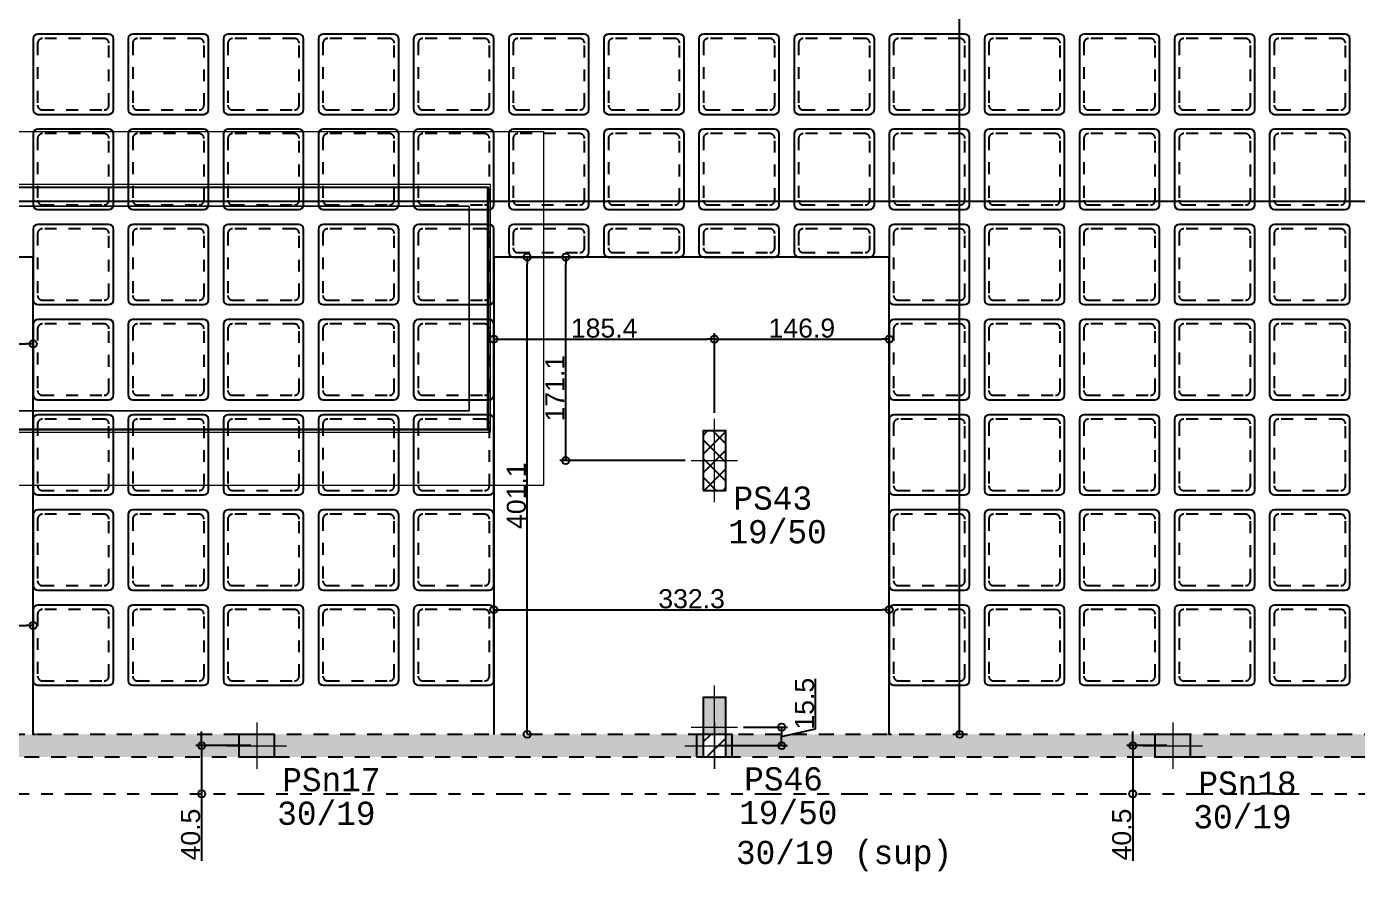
# Model space of a CAD drawing. Header units: millimetres. Extents: x -967 to 563, y -1588 to 506.
# Drawn here: x 81.27 to 92.46, y -262.24 to -255.15 of the extents above; entities that cross this region are included whole.
import ezdxf

# ---------------------------------------------------------------- set-up
doc = ezdxf.new("R2010")
doc.units = ezdxf.units.MM
for name, pattern in [('CYPE_RAYAPUNTOPUNTO', [0.45, 0.225, -0.075, 0, -0.075, 0, -0.075]), ('DASHDOT', [1, 0.5, -0.25, 0, -0.25]), ('ESTILO_TQS_0001', [1, 0.7, -0.3]), ('HIDDEN2', [0.1875, 0.125, -0.0625])]:
    doc.linetypes.add(name, pattern=pattern)
for name, color, linetype, lineweight in [('0017-PAI-PE-001-IMP-R02$0$Modelos genéricos', 252, 'Continuous', 5), ('0017-PAI-PE-001-IMP-R02$0$Paredes', 252, 'Continuous', 5), ('0017-PAI-PE-001-IMP-R02$0$Pisos', 252, 'Continuous', 5), ('PILAR_EIXOS', 1, 'Continuous', 0)]:
    doc.layers.add(name, color=color, linetype=linetype, lineweight=lineweight)
for name, color, linetype in [('1', 5, 'Continuous'), ('12', 4, 'Continuous'), ('2', 2, 'Continuous'), ('208', 13, 'Continuous'), ('251', 5, 'Continuous'), ('252', 153, 'ESTILO_TQS_0001'), ('347-XXXX-ARQ-BASE-013-IMPLANTAÇÃO$0$_XREF PAI', 252, 'Continuous'), ('4', 2, 'Continuous'), ('9', 7, 'Continuous'), ('A_htc_alv', 7, 'Continuous'), ('COTAS', 1, 'Continuous'), ('EIXOS', 8, 'DASHDOT')]:
    doc.layers.add(name, color=color, linetype=linetype)
doc.styles.add('ARIAL', font='arial.ttf')
doc.styles.add('TQS_LUCIDA_CONSOLE', font='lucon.TTF')
doc.dimstyles.new('AVILLA 100 2', dxfattribs={"dimtxt": 0.16, "dimasz": 0.06, "dimexe": 0.05, "dimexo": 0.05, "dimgap": 0.01, "dimtad": 3, "dimdec": 1, "dimlfac": 100, "dimzin": 9, "dimdsep": 46, "dimtxsty": 'ARIAL', "dimblk": 'ORIGIN', "dimcen": 1.5, "dimclrd": 10, "dimclre": 10, "dimclrt": 7, "dimadec": 0, "dimazin": 0, "dimtfac": 1, "dimtdec": 1, "dimtmove": 0, "dimatfit": 1, "dimfxl": 1, "dimarcsym": 0})

# ---------------------------------------------------------------- blocks, each defined once
blk = doc.blocks.new('_VAONER063700637000750007500')
at = {"layer": '251', "color": 8}
for p, q in [((29.725, 33.725), (-29.725, 33.725)), ((-33.725, 29.725), (-33.725, -29.725)), ((33.725, -29.725), (33.725, 29.725)), ((-29.725, -33.725), (29.725, -33.725))]:
    blk.add_line(p, q, dxfattribs=at)
for centre, start, end in [((-29.725, 29.725), 90, 180), ((29.725, 29.725), 0, 90), ((-29.725, -29.725), 180, 270), ((29.725, -29.725), 270, 0)]:
    blk.add_arc(centre, 4, start, end, dxfattribs=at)
at = {"layer": '252', "color": 8}
for p, q in [((-29.975, 25.975), (-29.975, -25.975)), ((25.975, 29.975), (-25.975, 29.975)), ((29.975, -25.975), (29.975, 25.975)), ((-25.975, -29.975), (25.975, -29.975))]:
    blk.add_line(p, q, dxfattribs=at)
for centre, start, end in [((-25.975, 25.975), 90, 180), ((25.975, 25.975), 0, 90), ((-25.975, -25.975), 180, 270), ((25.975, -25.975), 270, 0)]:
    blk.add_arc(centre, 4, start, end, dxfattribs=at)
blk = doc.blocks.new('_VAONER063700237000750007500')
at = {"layer": '251', "color": 8}
for p, q in [((29.725, 13.725), (-29.725, 13.725)), ((-33.725, 9.725), (-33.725, -9.725)), ((33.725, -9.725), (33.725, 9.725)), ((-29.725, -13.725), (29.725, -13.725))]:
    blk.add_line(p, q, dxfattribs=at)
for centre, start, end in [((-29.725, 9.725), 90, 180), ((29.725, 9.725), 0, 90), ((-29.725, -9.725), 180, 270), ((29.725, -9.725), 270, 0)]:
    blk.add_arc(centre, 4, start, end, dxfattribs=at)
at = {"layer": '252', "color": 8}
for p, q in [((-29.975, 5.975), (-29.975, -5.975)), ((25.975, 9.975), (-25.975, 9.975)), ((29.975, -5.975), (29.975, 5.975)), ((-25.975, -9.975), (25.975, -9.975))]:
    blk.add_line(p, q, dxfattribs=at)
for centre, start, end in [((-25.975, 5.975), 90, 180), ((25.975, 5.975), 0, 90), ((-25.975, -5.975), 180, 270), ((25.975, -5.975), 270, 0)]:
    blk.add_arc(centre, 4, start, end, dxfattribs=at)
blk = doc.blocks.new('NERVURADA TÉRREO 1 MODELO 2 (LO) R0')
at = {"layer": '208', "xscale": 0.01, "yscale": 0.01, "zscale": 0.01}
for name, p in [('_VAONER063700637000750007500', (753.84, -768.713)), ('_VAONER063700637000750007500', (754.639, -768.713)), ('_VAONER063700637000750007500', (755.439, -768.713)), ('_VAONER063700637000750007500', (756.238, -768.713)), ('_VAONER063700637000750007500', (757.038, -768.713)), ('_VAONER063700637000750007500', (757.837, -768.713)), ('_VAONER063700637000750007500', (758.637, -768.713)), ('_VAONER063700637000750007500', (759.436, -768.713)), ('_VAONER063700637000750007500', (760.236, -768.713)), ('_VAONER063700637000750007500', (761.035, -768.713)), ('_VAONER063700637000750007500', (761.835, -768.713)), ('_VAONER063700637000750007500', (762.634, -768.713)), ('_VAONER063700637000750007500', (763.434, -768.713)), ('_VAONER063700637000750007500', (764.233, -768.713)), ('_VAONER063700637000750007500', (753.84, -769.512)), ('_VAONER063700637000750007500', (754.639, -769.512)), ('_VAONER063700637000750007500', (755.439, -769.512)), ('_VAONER063700637000750007500', (756.238, -769.512)), ('_VAONER063700637000750007500', (757.038, -769.512)), ('_VAONER063700637000750007500', (757.837, -769.512)), ('_VAONER063700637000750007500', (758.637, -769.512)), ('_VAONER063700637000750007500', (759.436, -769.512)), ('_VAONER063700637000750007500', (760.236, -769.512)), ('_VAONER063700637000750007500', (761.035, -769.512)), ('_VAONER063700637000750007500', (761.835, -769.512)), ('_VAONER063700637000750007500', (762.634, -769.512)), ('_VAONER063700637000750007500', (763.434, -769.512)), ('_VAONER063700637000750007500', (764.233, -769.512)), ('_VAONER063700637000750007500', (753.84, -770.312)), ('_VAONER063700637000750007500', (754.639, -770.312)), ('_VAONER063700637000750007500', (755.439, -770.312)), ('_VAONER063700637000750007500', (756.238, -770.312)), ('_VAONER063700637000750007500', (757.038, -770.312)), ('_VAONER063700237000750007500', (757.837, -770.112)), ('_VAONER063700237000750007500', (758.637, -770.112)), ('_VAONER063700237000750007500', (759.436, -770.112)), ('_VAONER063700237000750007500', (760.236, -770.112)), ('_VAONER063700637000750007500', (761.035, -770.312)), ('_VAONER063700637000750007500', (761.835, -770.312)), ('_VAONER063700637000750007500', (762.634, -770.312)), ('_VAONER063700637000750007500', (763.434, -770.312)), ('_VAONER063700637000750007500', (764.233, -770.312)), ('_VAONER063700637000750007500', (753.84, -771.111)), ('_VAONER063700637000750007500', (754.639, -771.111)), ('_VAONER063700637000750007500', (755.439, -771.111)), ('_VAONER063700637000750007500', (756.238, -771.111)), ('_VAONER063700637000750007500', (757.038, -771.111)), ('_VAONER063700637000750007500', (761.035, -771.111)), ('_VAONER063700637000750007500', (761.835, -771.111)), ('_VAONER063700637000750007500', (762.634, -771.111)), ('_VAONER063700637000750007500', (763.434, -771.111)), ('_VAONER063700637000750007500', (764.233, -771.111)), ('_VAONER063700637000750007500', (753.84, -771.911)), ('_VAONER063700637000750007500', (754.639, -771.911)), ('_VAONER063700637000750007500', (755.439, -771.911)), ('_VAONER063700637000750007500', (756.238, -771.911)), ('_VAONER063700637000750007500', (757.038, -771.911)), ('_VAONER063700637000750007500', (761.035, -771.911)), ('_VAONER063700637000750007500', (761.835, -771.911)), ('_VAONER063700637000750007500', (762.634, -771.911)), ('_VAONER063700637000750007500', (763.434, -771.911)), ('_VAONER063700637000750007500', (764.233, -771.911)), ('_VAONER063700637000750007500', (753.84, -772.71)), ('_VAONER063700637000750007500', (754.639, -772.71)), ('_VAONER063700637000750007500', (755.439, -772.71)), ('_VAONER063700637000750007500', (756.238, -772.71)), ('_VAONER063700637000750007500', (757.038, -772.71)), ('_VAONER063700637000750007500', (761.035, -772.71)), ('_VAONER063700637000750007500', (761.835, -772.71)), ('_VAONER063700637000750007500', (762.634, -772.71)), ('_VAONER063700637000750007500', (763.434, -772.71)), ('_VAONER063700637000750007500', (764.233, -772.71)), ('_VAONER063700637000750007500', (753.84, -773.51)), ('_VAONER063700637000750007500', (754.639, -773.51)), ('_VAONER063700637000750007500', (755.439, -773.51)), ('_VAONER063700637000750007500', (756.238, -773.51)), ('_VAONER063700637000750007500', (757.038, -773.51)), ('_VAONER063700637000750007500', (761.035, -773.51)), ('_VAONER063700637000750007500', (761.835, -773.51)), ('_VAONER063700637000750007500', (762.634, -773.51)), ('_VAONER063700637000750007500', (763.434, -773.51)), ('_VAONER063700637000750007500', (764.233, -773.51))]:
    blk.add_blockref(name, p, dxfattribs=at)
blk = doc.blocks.new('0017-PAI-PE-001-IMP-R02')
at = {"layer": '0017-PAI-PE-001-IMP-R02$0$Modelos genéricos', "color": 30}
for p, q in [((31.014, 27.897), (31.014, 18.227)), ((33.984, 27.897), (33.984, 18.227)), ((31.459, 27.452), (31.459, 18.672)), ((33.539, 18.672), (33.539, 27.452)), ((31.639, 18.852), (31.639, 27.272)), ((33.359, 27.272), (33.359, 18.852)), ((33.359, 18.852), (31.639, 18.852)), ((31.459, 18.672), (33.539, 18.672)), ((33.984, 18.227), (31.014, 18.227))]:
    blk.add_line(p, q, dxfattribs=at)
at = {"layer": '0017-PAI-PE-001-IMP-R02$0$Paredes', "color": 30}
for p, q in [((31.477, 18.697), (31.477, 27.434)), ((31.484, 18.697), (31.484, 27.427)), ((31.484, 27.427), (31.484, 18.697)), ((33.514, 18.697), (33.514, 27.427)), ((33.521, 27.434), (33.521, 18.69)), ((31.639, 27.272), (31.639, 18.852)), ((33.359, 18.852), (33.359, 27.272)), ((33.514, 27.272), (33.514, 18.697)), ((31.639, 18.852), (33.359, 18.852)), ((31.477, 18.697), (31.477, 18.69)), ((33.514, 18.69), (31.477, 18.69)), ((31.484, 18.697), (31.639, 18.697)), ((31.484, 18.697), (33.514, 18.697)), ((33.359, 18.697), (31.639, 18.697)), ((33.359, 18.697), (33.514, 18.697)), ((33.514, 18.69), (33.521, 18.69))]:
    blk.add_line(p, q, dxfattribs=at)
at = {"layer": '0017-PAI-PE-001-IMP-R02$0$Pisos', "color": 30}
for p, q in [((31.639, 18.852), (31.639, 27.272)), ((33.359, 27.272), (33.359, 18.852)), ((33.359, 18.852), (31.639, 18.852))]:
    blk.add_line(p, q, dxfattribs=at)
blk = doc.blocks.new('Eixos do pilar')
at = {"layer": 'PILAR_EIXOS'}
for p, q in [((0, -0.5), (0, 0.5)), ((-0.5, 0), (0.5, 0))]:
    blk.add_line(p, q, dxfattribs=at)
blk = doc.blocks.new('EIXOS DE OBRA TERREO1')
at = {"layer": 'EIXOS', "linetype": 'CYPE_RAYAPUNTOPUNTO'}
blk.add_line((699.3939, -174.7597), (774.5346, -174.7597), dxfattribs=at)
blk = doc.blocks.new('_Origin')
at = {"color": 0, "linetype": 'ByBlock', "lineweight": -2}
blk.add_line((0, 0), (-1, 0), dxfattribs=at)
blk.add_circle((0, 0), 0.5, dxfattribs=at)
blk = doc.blocks.new('*D124')
at = {"layer": 'COTAS', "color": 10, "linetype": 'ByBlock', "lineweight": -2, "transparency": 16777216}
for p, q in [((871.92, -556.315), (871.92, -556.255)), ((872.207, -556.375), (871.87, -556.375)), ((871.92, -556.375), (871.92, -556.78)), ((871.92, -556.84), (871.92, -557.344))]:
    blk.add_line(p, q, dxfattribs=at)
at = {"layer": 'Defpoints', "color": 0, "linetype": 'ByBlock', "transparency": 16777216}
for p in [(872.257, -556.375), (871.92, -556.78), (871.92, -556.78)]:
    blk.add_point(p, dxfattribs=at)
at = {"layer": 'COTAS', "color": 10, "linetype": 'ByBlock', "lineweight": -2, "transparency": 16777216, "xscale": 0.06, "yscale": 0.06, "zscale": 0.06}
for p, rotation in [((871.92, -556.375), 270), ((871.92, -556.78), 90)]:
    blk.add_blockref('_Origin', p, dxfattribs=dict(at, rotation=rotation))
at = {"layer": 'COTAS', "color": 7, "linetype": 'ByBlock', "transparency": 16777216, "insert": (871.828, -557.122), "char_height": 0.16, "attachment_point": 5, "rotation": 90, "style": 'ARIAL'}
blk.add_mtext('40.5', dxfattribs=at)
blk = doc.blocks.new('*D126')
at = {"layer": 'COTAS', "color": 10, "linetype": 'ByBlock', "lineweight": -2, "transparency": 16777216}
for p, q in [((864.094, -556.315), (864.094, -556.255)), ((864.507, -556.375), (864.044, -556.375)), ((864.094, -556.375), (864.094, -556.78)), ((864.094, -556.84), (864.094, -557.344))]:
    blk.add_line(p, q, dxfattribs=at)
at = {"layer": 'Defpoints', "color": 0, "linetype": 'ByBlock', "transparency": 16777216}
for p in [(864.557, -556.375), (864.094, -556.78), (864.094, -556.78)]:
    blk.add_point(p, dxfattribs=at)
at = {"layer": 'COTAS', "color": 10, "linetype": 'ByBlock', "lineweight": -2, "transparency": 16777216, "xscale": 0.06, "yscale": 0.06, "zscale": 0.06}
for p, rotation in [((864.094, -556.375), 270), ((864.094, -556.78), 90)]:
    blk.add_blockref('_Origin', p, dxfattribs=dict(at, rotation=rotation))
at = {"layer": 'COTAS', "color": 7, "linetype": 'ByBlock', "transparency": 16777216, "insert": (864.002, -557.122), "char_height": 0.16, "attachment_point": 5, "rotation": 90, "style": 'ARIAL'}
blk.add_mtext('40.5', dxfattribs=at)
blk = doc.blocks.new('*D755')
at = {"layer": 'COTAS', "color": 10, "linetype": 'ByBlock', "lineweight": -2, "transparency": 16777216}
for p, q in [((860.709, -603.58), (860.709, -602.95)), ((860.769, -603), (862.618, -603)), ((862.678, -603.082), (862.678, -602.95))]:
    blk.add_line(p, q, dxfattribs=at)
at = {"layer": 'Defpoints', "color": 0, "linetype": 'ByBlock', "transparency": 16777216}
for p in [(862.678, -603), (862.678, -603.132), (860.709, -603.63)]:
    blk.add_point(p, dxfattribs=at)
at = {"layer": 'COTAS', "color": 10, "linetype": 'ByBlock', "lineweight": -2, "transparency": 16777216, "xscale": 0.06, "yscale": 0.06, "zscale": 0.06, "rotation": 180}
blk.add_blockref('_Origin', (860.709, -603), dxfattribs=at)
at = {"layer": 'COTAS', "color": 10, "linetype": 'ByBlock', "lineweight": -2, "transparency": 16777216, "xscale": 0.06, "yscale": 0.06, "zscale": 0.06}
blk.add_blockref('_Origin', (862.678, -603), dxfattribs=at)
at = {"layer": 'COTAS', "color": 7, "linetype": 'ByBlock', "transparency": 16777216, "insert": (861.693, -602.908), "char_height": 0.16, "attachment_point": 5, "style": 'ARIAL'}
blk.add_mtext('196.9', dxfattribs=at)
blk = doc.blocks.new('*D758')
at = {"layer": 'COTAS', "color": 10, "linetype": 'ByBlock', "lineweight": -2, "transparency": 16777216}
for p, q in [((859.355, -605.481), (859.355, -605.315)), ((862.678, -605.481), (862.678, -605.315)), ((859.415, -605.365), (862.618, -605.365))]:
    blk.add_line(p, q, dxfattribs=at)
at = {"layer": 'Defpoints', "color": 0, "linetype": 'ByBlock', "transparency": 16777216}
for p in [(862.678, -605.365), (859.355, -605.531), (862.678, -605.531)]:
    blk.add_point(p, dxfattribs=at)
at = {"layer": 'COTAS', "color": 10, "linetype": 'ByBlock', "lineweight": -2, "transparency": 16777216, "xscale": 0.06, "yscale": 0.06, "zscale": 0.06, "rotation": 180}
blk.add_blockref('_Origin', (859.355, -605.365), dxfattribs=at)
at = {"layer": 'COTAS', "color": 10, "linetype": 'ByBlock', "lineweight": -2, "transparency": 16777216, "xscale": 0.06, "yscale": 0.06, "zscale": 0.06}
blk.add_blockref('_Origin', (862.678, -605.365), dxfattribs=at)
at = {"layer": 'COTAS', "color": 7, "linetype": 'ByBlock', "transparency": 16777216, "insert": (861.016, -605.274), "char_height": 0.16, "attachment_point": 5, "style": 'ARIAL'}
blk.add_mtext('332.3', dxfattribs=at)
blk = doc.blocks.new('*D759')
at = {"layer": 'COTAS', "color": 10, "linetype": 'ByBlock', "lineweight": -2, "transparency": 16777216}
for p, q in [((866.55, -603.082), (866.55, -602.91)), ((866.61, -602.96), (868.344, -602.96)), ((868.404, -603.58), (868.404, -602.91))]:
    blk.add_line(p, q, dxfattribs=at)
at = {"layer": 'Defpoints', "color": 0, "linetype": 'ByBlock', "transparency": 16777216}
for p in [(868.404, -602.96), (866.55, -603.132), (868.404, -603.63)]:
    blk.add_point(p, dxfattribs=at)
at = {"layer": 'COTAS', "color": 10, "linetype": 'ByBlock', "lineweight": -2, "transparency": 16777216, "xscale": 0.06, "yscale": 0.06, "zscale": 0.06, "rotation": 180}
blk.add_blockref('_Origin', (866.55, -602.96), dxfattribs=at)
at = {"layer": 'COTAS', "color": 10, "linetype": 'ByBlock', "lineweight": -2, "transparency": 16777216, "xscale": 0.06, "yscale": 0.06, "zscale": 0.06}
blk.add_blockref('_Origin', (868.404, -602.96), dxfattribs=at)
at = {"layer": 'COTAS', "color": 7, "linetype": 'ByBlock', "transparency": 16777216, "insert": (867.477, -602.868), "char_height": 0.16, "attachment_point": 5, "style": 'ARIAL'}
blk.add_mtext('185.4', dxfattribs=at)
blk = doc.blocks.new('*D760')
at = {"layer": 'COTAS', "color": 10, "linetype": 'ByBlock', "lineweight": -2, "transparency": 16777216}
for p, q in [((868.404, -603.58), (868.404, -602.91)), ((868.464, -602.96), (869.813, -602.96))]:
    blk.add_line(p, q, dxfattribs=at)
at = {"layer": 'Defpoints', "color": 0, "linetype": 'ByBlock', "transparency": 16777216}
for p in [(869.873, -602.96), (869.873, -602.96), (868.404, -603.63)]:
    blk.add_point(p, dxfattribs=at)
at = {"layer": 'COTAS', "color": 10, "linetype": 'ByBlock', "lineweight": -2, "transparency": 16777216, "xscale": 0.06, "yscale": 0.06, "zscale": 0.06, "rotation": 180}
blk.add_blockref('_Origin', (868.404, -602.96), dxfattribs=at)
at = {"layer": 'COTAS', "color": 10, "linetype": 'ByBlock', "lineweight": -2, "transparency": 16777216, "xscale": 0.06, "yscale": 0.06, "zscale": 0.06}
blk.add_blockref('_Origin', (869.873, -602.96), dxfattribs=at)
at = {"layer": 'COTAS', "color": 7, "linetype": 'ByBlock', "transparency": 16777216, "insert": (869.139, -602.868), "char_height": 0.16, "attachment_point": 5, "style": 'ARIAL'}
blk.add_mtext('146.9', dxfattribs=at)
blk = doc.blocks.new('*D761')
at = {"layer": 'COTAS', "color": 10, "linetype": 'ByBlock', "lineweight": -2, "transparency": 16777216}
for p, q in [((867.114, -602.27), (867.104, -602.27)), ((867.154, -603.92), (867.154, -602.33)), ((868.159, -603.98), (867.104, -603.98))]:
    blk.add_line(p, q, dxfattribs=at)
at = {"layer": 'Defpoints', "color": 0, "linetype": 'ByBlock', "transparency": 16777216}
for p in [(867.154, -602.27), (867.164, -602.27), (868.209, -603.98)]:
    blk.add_point(p, dxfattribs=at)
at = {"layer": 'COTAS', "color": 10, "linetype": 'ByBlock', "lineweight": -2, "transparency": 16777216, "xscale": 0.06, "yscale": 0.06, "zscale": 0.06}
for p, rotation in [((867.154, -602.27), 90), ((867.154, -603.98), 270)]:
    blk.add_blockref('_Origin', p, dxfattribs=dict(at, rotation=rotation))
at = {"layer": 'COTAS', "color": 7, "linetype": 'ByBlock', "transparency": 16777216, "insert": (867.063, -603.372), "char_height": 0.16, "attachment_point": 5, "rotation": 90, "style": 'ARIAL'}
blk.add_mtext('171.1', dxfattribs=at)
blk = doc.blocks.new('*D762')
at = {"layer": 'COTAS', "color": 10, "linetype": 'ByBlock', "lineweight": -2, "transparency": 16777216}
blk.add_line((866.831, -606.22), (866.831, -602.33), dxfattribs=at)
at = {"layer": 'Defpoints', "color": 0, "linetype": 'ByBlock', "transparency": 16777216}
for p in [(866.831, -602.27), (866.831, -602.27), (866.831, -606.28)]:
    blk.add_point(p, dxfattribs=at)
at = {"layer": 'COTAS', "color": 10, "linetype": 'ByBlock', "lineweight": -2, "transparency": 16777216, "xscale": 0.06, "yscale": 0.06, "zscale": 0.06}
for p, rotation in [((866.831, -602.27), 90), ((866.831, -606.28), 270)]:
    blk.add_blockref('_Origin', p, dxfattribs=dict(at, rotation=rotation))
at = {"layer": 'COTAS', "color": 7, "linetype": 'ByBlock', "transparency": 16777216, "insert": (866.74, -604.275), "char_height": 0.16, "attachment_point": 5, "rotation": 90, "style": 'ARIAL'}
blk.add_mtext('401.1', dxfattribs=at)
blk = doc.blocks.new('*D763')
at = {"layer": 'COTAS', "color": 10, "linetype": 'ByBlock', "lineweight": -2, "transparency": 16777216}
blk.add_line((866.61, -605.233), (869.813, -605.233), dxfattribs=at)
at = {"layer": 'Defpoints', "color": 0, "linetype": 'ByBlock', "transparency": 16777216}
for p in [(866.55, -605.233), (869.873, -605.233), (869.873, -605.233)]:
    blk.add_point(p, dxfattribs=at)
at = {"layer": 'COTAS', "color": 10, "linetype": 'ByBlock', "lineweight": -2, "transparency": 16777216, "xscale": 0.06, "yscale": 0.06, "zscale": 0.06, "rotation": 180}
blk.add_blockref('_Origin', (866.55, -605.233), dxfattribs=at)
at = {"layer": 'COTAS', "color": 10, "linetype": 'ByBlock', "lineweight": -2, "transparency": 16777216, "xscale": 0.06, "yscale": 0.06, "zscale": 0.06}
blk.add_blockref('_Origin', (869.873, -605.233), dxfattribs=at)
at = {"layer": 'COTAS', "color": 7, "linetype": 'ByBlock', "transparency": 16777216, "insert": (868.212, -605.142), "char_height": 0.16, "attachment_point": 5, "style": 'ARIAL'}
blk.add_mtext('332.3', dxfattribs=at)
blk = doc.blocks.new('*D781')
at = {"layer": 'COTAS', "color": 10, "linetype": 'ByBlock', "lineweight": -2, "transparency": 16777216}
blk.add_line((875.954, -601.802), (818.485, -601.802), dxfattribs=at)
at = {"layer": 'Defpoints', "color": 0, "linetype": 'ByBlock', "transparency": 16777216}
for p in [(818.425, -601.802), (818.425, -601.802), (876.014, -601.802)]:
    blk.add_point(p, dxfattribs=at)
at = {"layer": 'COTAS', "color": 10, "linetype": 'ByBlock', "lineweight": -2, "transparency": 16777216, "xscale": 0.06, "yscale": 0.06, "zscale": 0.06, "rotation": 180}
blk.add_blockref('_Origin', (818.425, -601.802), dxfattribs=at)
at = {"layer": 'COTAS', "color": 10, "linetype": 'ByBlock', "lineweight": -2, "transparency": 16777216, "xscale": 0.06, "yscale": 0.06, "zscale": 0.06}
blk.add_blockref('_Origin', (876.014, -601.802), dxfattribs=at)
at = {"layer": 'COTAS', "color": 7, "linetype": 'ByBlock', "transparency": 16777216, "insert": (847.22, -601.711), "char_height": 0.16, "attachment_point": 5, "style": 'ARIAL'}
blk.add_mtext('5758.9', dxfattribs=at)
blk = doc.blocks.new('*D788')
at = {"layer": 'COTAS', "color": 10, "linetype": 'ByBlock', "lineweight": -2, "transparency": 16777216}
blk.add_line((870.465, -606.22), (870.465, -572.37), dxfattribs=at)
at = {"layer": 'Defpoints', "color": 0, "linetype": 'ByBlock', "transparency": 16777216}
for p in [(870.465, -572.31), (870.465, -572.31), (870.465, -606.28)]:
    blk.add_point(p, dxfattribs=at)
at = {"layer": 'COTAS', "color": 10, "linetype": 'ByBlock', "lineweight": -2, "transparency": 16777216, "xscale": 0.06, "yscale": 0.06, "zscale": 0.06}
for p, rotation in [((870.465, -572.31), 90), ((870.465, -606.28), 270)]:
    blk.add_blockref('_Origin', p, dxfattribs=dict(at, rotation=rotation))
at = {"layer": 'COTAS', "color": 7, "linetype": 'ByBlock', "transparency": 16777216, "insert": (870.374, -589.295), "char_height": 0.16, "attachment_point": 5, "rotation": 90, "style": 'ARIAL'}
blk.add_mtext('3397', dxfattribs=at)
blk = doc.blocks.new('*D617')
at = {"layer": 'COTAS', "color": 10, "linetype": 'ByBlock', "lineweight": -2, "transparency": 16777216}
for p, q in [((869.254, -606.234), (869.254, -605.813)), ((868.649, -606.22), (869.019, -606.22)), ((868.969, -606.298), (869.254, -606.234)), ((868.969, -606.315), (868.969, -606.28)), ((868.454, -606.375), (869.019, -606.375))]:
    blk.add_line(p, q, dxfattribs=at)
at = {"layer": 'Defpoints', "color": 0, "linetype": 'ByBlock', "transparency": 16777216}
for p in [(868.599, -606.22), (868.969, -606.22), (868.404, -606.375)]:
    blk.add_point(p, dxfattribs=at)
at = {"layer": 'COTAS', "color": 10, "linetype": 'ByBlock', "lineweight": -2, "transparency": 16777216, "xscale": 0.06, "yscale": 0.06, "zscale": 0.06}
for p, rotation in [((868.969, -606.22), 90), ((868.969, -606.375), 270)]:
    blk.add_blockref('_Origin', p, dxfattribs=dict(at, rotation=rotation))
at = {"layer": 'COTAS', "color": 7, "linetype": 'ByBlock', "transparency": 16777216, "insert": (869.162, -606.023), "char_height": 0.16, "attachment_point": 5, "rotation": 90, "style": 'ARIAL'}
blk.add_mtext('15.5', dxfattribs=at)
blk = doc.blocks.new('COTAS EIXO PILARES TÉRREO (LO) R0')
at = {"layer": 'COTAS', "color": 6, "linetype": 'ByBlock'}
for base, p1, p2, picture, middle in [((864.0942, -556.7804), (864.5567, -556.3754), (864.0942, -556.7804), '*D126', (864.0025, -557.122)), ((871.9197, -556.7804), (872.2567, -556.3754), (871.9197, -556.7804), '*D124', (871.828, -557.122))]:
    dim = blk.add_linear_dim(base=base, p1=p1, p2=p2, angle=90, dimstyle='AVILLA 100 2', dxfattribs=at)
    dim.commit()
    dim.dimension.update_dxf_attribs({"geometry": picture, "text_midpoint": middle})
blk = doc.blocks.new('COTAS TÉRREO (LO) R0')
at = {"layer": 'COTAS', "linetype": 'ByBlock'}
for base, p1, p2, picture, middle in [((870.4655, -572.3104), (870.4655, -606.2804), (870.4655, -572.3104), '*D788', (870.3737, -589.2954)), ((866.8313382727, -602.2698861131), (866.8313382726, -606.2803861132), (866.8313382726, -602.2698861131), '*D762', (866.7396465946, -604.2751361132))]:
    dim = blk.add_linear_dim(base=base, p1=p1, p2=p2, angle=90, dimstyle='AVILLA 100 2', dxfattribs=at)
    dim.commit()
    dim.dimension.update_dxf_attribs({"geometry": picture, "text_midpoint": middle})
for base, p1, p2, picture, middle in [((818.4254, -601.8023), (876.0142, -601.8023), (818.4254, -601.8023), '*D781', (847.2198, -601.7106)), ((868.4042, -602.9597), (866.5502, -603.1321), (868.4042, -603.6304), '*D759', (867.4772, -602.868)), ((869.8732, -602.9597), (868.4042, -603.6304), (869.8732, -602.9597), '*D760', (869.1387, -602.868)), ((862.677744804, -602.999770093), (860.709244801, -603.630386113), (862.677744804, -603.132136113), '*D755', (861.693494803, -602.908078415)), ((869.8732, -605.2334), (866.5502, -605.2334), (869.8732, -605.2334), '*D763', (868.2117, -605.1416)), ((862.6777, -605.3654), (859.3547, -605.5306), (862.6777, -605.5306), '*D758', (861.0162, -605.2736))]:
    dim = blk.add_linear_dim(base=base, p1=p1, p2=p2, dimstyle='AVILLA 100 2', dxfattribs=at)
    dim.commit()
    dim.dimension.update_dxf_attribs({"geometry": picture, "text_midpoint": middle})
dim = blk.add_linear_dim(base=(867.1536336706, -602.2698861131), p1=(868.2092448012, -603.9803861132), p2=(867.1636336706, -602.2698861131), angle=90, dimstyle='AVILLA 100 2', dxfattribs=at)
dim.commit()
dim.dimension.update_dxf_attribs({"geometry": '*D761', "text_midpoint": (867.1536336706, -603.3721211063), "dimtype": 128})
dim = blk.add_linear_dim(base=(868.9693, -606.2204), p1=(868.4042, -606.3754), p2=(868.5992, -606.2204), angle=90, dimstyle='AVILLA 100 2', override={"dimtmove": 1}, dxfattribs=at)
dim.commit()
dim.dimension.update_dxf_attribs({"geometry": '*D617', "text_midpoint": (869.2537, -606.2244), "dimtype": 128})

msp = doc.modelspace()

# ---------------------------------------------------------------- hatches: boundary and pattern name
at = {"linetype": 'ByBlock'}
h = msp.add_hatch(dxfattribs=at)
h.set_pattern_fill('ANSI37', color=4, scale=0.035)
h.set_pattern_definition([(45, (685.15059, -106.08026), (-0.078577241, 0.078577241), []), (135, (685.15059, -106.08026), (-0.078577241, -0.078577241), [])])
h.paths.add_polyline_path([(86.9607, -259.0421), (87.1507, -259.0421), (87.1507, -258.5421), (86.9607, -258.5421)])
h = msp.add_hatch(color=30)
h.dxf.hatch_style = 1
h.paths.add_polyline_path([(86.9607, -260.7821), (87.1507, -260.7821), (87.1507, -261.0921), (86.9607, -261.0921)])
h = msp.add_hatch(dxfattribs=at)
h.set_pattern_fill('ANSI31', color=4, scale=0.035)
h.set_pattern_definition([(45, (703.85599, -292.67959), (-0.078577241, 0.078577241), [])])
h.paths.add_polyline_path([(86.9607, -261.0921), (87.1507, -261.0921), (87.1507, -261.2821), (86.9607, -261.2821)])
at = {"layer": 'A_htc_alv', "linetype": 'ByBlock', "true_color": 0x78678e}
h = msp.add_hatch(color=8, dxfattribs=at)
h.dxf.hatch_style = 1
h.paths.add_polyline_path([(86.9607, -261.0921), (79.4557, -261.0921), (79.4557, -261.2821), (86.9607, -261.2821)])
h = msp.add_hatch(color=8, dxfattribs=at)
h.dxf.hatch_style = 1
h.paths.add_polyline_path([(94.8557, -261.0921), (94.6657, -261.0921), (87.1507, -261.0921), (87.1507, -261.2821), (94.8557, -261.2821)])

# ---------------------------------------------------------------- linework, layer by layer
at = {"layer": '1'}
for points in [[(81.348, -261.0921), (81.3292, -261.0921), (81.3292, -257.0816), (78.0062, -257.0816), (78.0062, -261.0921)], [(88.5435, -261.0921), (88.5247, -261.0921), (88.5247, -257.0816), (85.2017, -257.0816), (85.2017, -261.0921)]]:
    msp.add_lwpolyline(points, dxfattribs=at)
at = {"layer": '1', "linetype": 'HIDDEN2'}
for points in [[(83.0582, -261.0921), (79.4557, -261.0921)], [(86.9607, -261.0921), (83.3582, -261.0921)], [(90.7582, -261.0921), (87.1507, -261.0921)], [(94.6657, -261.0921), (91.0582, -261.0921)], [(79.4557, -261.2821), (83.0582, -261.2821)], [(83.3582, -261.2821), (86.9607, -261.2821)], [(87.1507, -261.2821), (90.7582, -261.2821)], [(91.0582, -261.2821), (94.6657, -261.2821)]]:
    msp.add_lwpolyline(points, dxfattribs=at)
at = {"layer": '2'}
for points in [[(83.0582, -261.2821), (83.3582, -261.2821), (83.3582, -261.0921), (83.0582, -261.0921), (83.0582, -261.2821)], [(86.9057, -261.2821), (87.2057, -261.2821), (87.2057, -261.0921), (86.9057, -261.0921), (86.9057, -261.2821)], [(90.7582, -261.2821), (91.0582, -261.2821), (91.0582, -261.0921), (90.7582, -261.0921), (90.7582, -261.2821)]]:
    msp.add_lwpolyline(points, dxfattribs=at)
at = {"layer": '4'}
for points in [[(86.9607, -259.0421), (87.1507, -259.0421), (87.1507, -258.5421), (86.9607, -258.5421), (86.9607, -259.0421)], [(86.9607, -261.2821), (87.1507, -261.2821), (87.1507, -260.7821), (86.9607, -260.7821), (86.9607, -261.2821)]]:
    msp.add_lwpolyline(points, dxfattribs=at)

# ---------------------------------------------------------------- block references
at = {"color": 9, "linetype": 'ByBlock'}
msp.add_blockref('EIXOS DE OBRA TERREO1', (-672.1735, -86.8324), dxfattribs=at)
at = {"layer": '347-XXXX-ARQ-BASE-013-IMPLANTAÇÃO$0$_XREF PAI', "rotation": 90.00000000000001}
msp.add_blockref('0017-PAI-PE-001-IMP-R02', (103.8457, -290.0121), dxfattribs=at)
at = {"layer": 'COTAS', "color": 6, "linetype": 'ByBlock'}
for name, p in [('COTAS EIXO PILARES TÉRREO (LO) R0', (-781.3485, 295.1883)), ('COTAS TÉRREO (LO) R0', (-781.3485, 345.1883))]:
    msp.add_blockref(name, p, dxfattribs=at)
at = {"layer": 'COTAS', "color": 40, "linetype": 'ByBlock', "true_color": 0xf8d731}
msp.add_blockref('NERVURADA TÉRREO 1 MODELO 2 (LO) R0', (-672.1735, 513.1676), dxfattribs=at)
at = {"layer": 'PILAR_EIXOS', "xscale": 0.39, "yscale": 0.7}
for p in [(87.0557, -258.7921), (87.0557, -261.0321)]:
    msp.add_blockref('Eixos do pilar', p, dxfattribs=at)
at = {"layer": 'PILAR_EIXOS', "xscale": 0.39, "yscale": 0.5, "rotation": 270}
for p in [(83.2082, -261.1871), (87.0557, -261.1871), (90.9082, -261.1871)]:
    msp.add_blockref('Eixos do pilar', p, dxfattribs=at)

# ---------------------------------------------------------------- texts
at = {"layer": '12', "linetype": 'Continuous', "style": 'TQS_LUCIDA_CONSOLE'}
for s, p in [('19/50', (87.1732, -259.487)), ('30/19', (83.3807, -261.8524)), ('19/50', (87.2632, -261.8458)), ('30/19', (91.0807, -261.8816)), ('30/19 (sup)', (87.2364, -262.1818))]:
    msp.add_text(s, height=0.195, dxfattribs=at).set_placement(p)
at = {"layer": '9', "linetype": 'Continuous', "style": 'TQS_LUCIDA_CONSOLE'}
for s, p in [('PS43', (87.2157, -259.2046)), ('PSn17', (83.4232, -261.5701)), ('PS46', (87.3057, -261.5635)), ('PSn18', (91.1232, -261.5993))]:
    msp.add_text(s, height=0.195, dxfattribs=at).set_placement(p)

doc.saveas('drawing.dxf')
